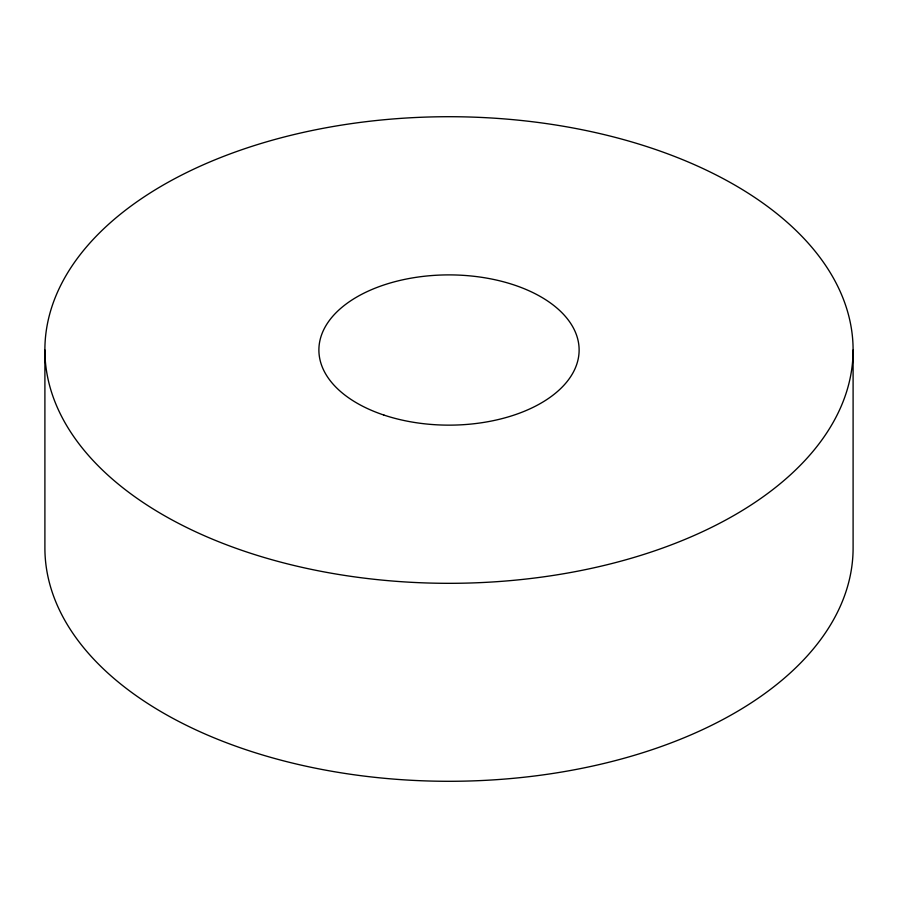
<?xml version="1.0" encoding="UTF-8"?>
<svg xmlns="http://www.w3.org/2000/svg" width="898" height="898" viewBox="0 0 898 898"><rect width="100%" height="100%" fill="white"/><g stroke="black" fill="none" stroke-linecap="round" stroke-linejoin="round"><path stroke-width="1.35" d="M853.1 350.018A404.1 233.3 0 0 1 246.95 552.068A404.1 233.3 0 0 1 246.95 147.968A404.1 233.3 0 0 1 853.1 350.018L853.1 547.982A404.1 233.3 0 0 1 449 781.294A404.1 233.3 0 0 1 44.9 547.982L44.9 350.018M383.94 415.078A130.12 75.129 0 0 0 579.12 350.018A130.12 75.129 0 0 0 383.94 284.958A130.12 75.129 0 0 0 383.94 415.078"/></g></svg>
